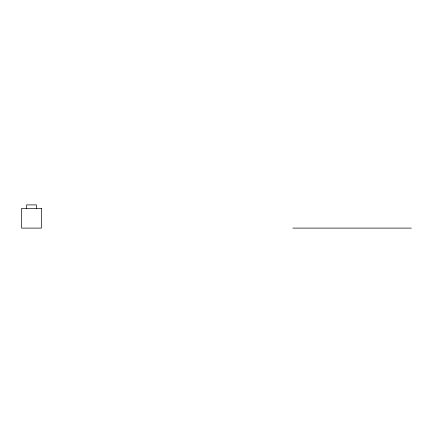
<?xml version="1.0" encoding="UTF-8"?>
<svg xmlns="http://www.w3.org/2000/svg" width="433" height="433" viewBox="0 0 433 433"><rect width="100%" height="100%" fill="white"/><g stroke="black" fill="none" stroke-linecap="round" stroke-linejoin="round"><path stroke-width="0.65" d="M292.865 228.104L411.35 228.104M36.459 208.354L36.459 204.896L26.586 204.896L26.586 208.354M41.4 208.354L21.65 208.354L21.65 228.104L41.4 228.104L41.4 208.354"/></g></svg>
